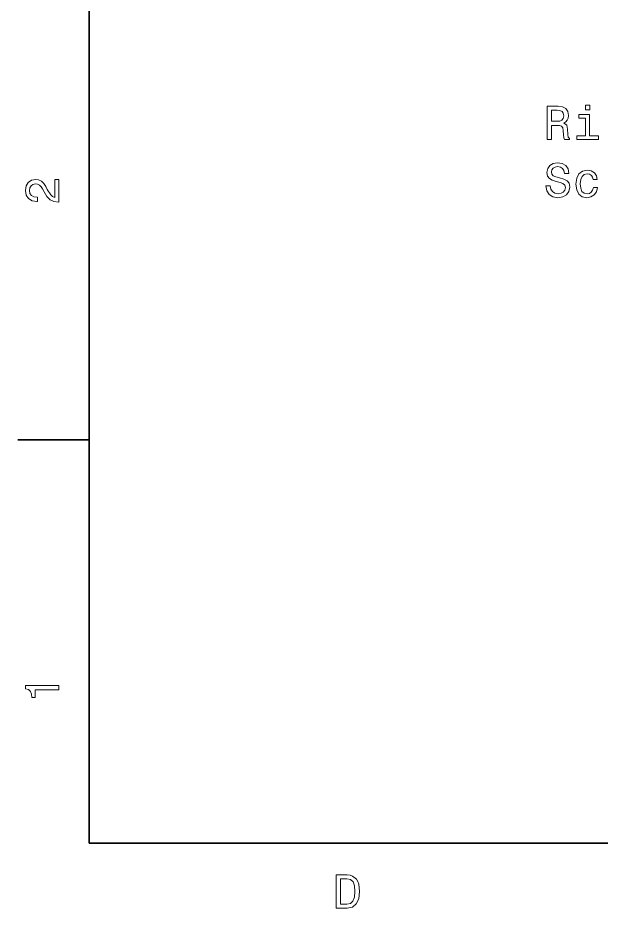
# Model space of a CAD drawing. Extents: x 0 to 297, y 0 to 210.
# Drawn here: x 2.5 to 63.9, y 3.2 to 97 of the extents above; entities that cross this region are included whole.
import ezdxf

# ---------------------------------------------------------------- set-up
doc = ezdxf.new("R2010")
doc.units = 0

msp = doc.modelspace()

# ---------------------------------------------------------------- linework, layer by layer
at = {"color": 7, "lineweight": 35}
for p, q in [((10, 200), (10, 10)), ((10, 10), (287, 10))]:
    msp.add_line(p, q, dxfattribs=at)
at = {"color": 7, "lineweight": 35, "ltscale": 0.1875}
msp.add_line((10, 52.5), (2.5, 52.5), dxfattribs=at)
at = {"color": 7, "lineweight": 13}
for points in [[(58.253372, 84.143372), (58.722393, 84.143372), (58.722393, 85.62104), (59.2015, 85.62104), (59.554523, 85.605911), (59.776428, 85.535301), (59.897465, 85.368874), (59.947899, 85.071327), (59.973114, 84.617432), (60.003372, 84.319885), (60.063892, 84.143372), (60.59343, 84.143372), (60.59343, 84.239189), (60.477436, 84.380402), (60.437088, 84.642654), (60.401787, 85.207489), (60.316051, 85.626083), (60.200058, 85.757202), (60.018501, 85.853027), (60.22023, 85.979103), (60.361443, 86.155617), (60.452221, 86.377518), (60.482479, 86.644814), (60.411873, 87.068443), (60.210144, 87.386169), (59.877293, 87.577812), (59.423401, 87.643372), (58.253372, 87.643372)], [(62.741844, 87.764412), (62.272823, 87.764412), (62.272823, 87.260086), (62.741844, 87.260086)], [(59.292278, 87.214699), (59.599915, 87.184441), (59.816772, 87.088615), (59.952942, 86.912102), (59.998329, 86.634727), (59.947899, 86.342216), (59.811729, 86.165703), (59.579742, 86.074928), (59.262016, 86.049713), (58.722393, 86.049713), (58.722393, 87.214699)], [(62.726715, 84.516571), (62.726715, 86.760803), (61.586945, 86.760803), (61.586945, 86.382568), (62.282913, 86.382568), (62.282913, 84.516571), (61.37513, 84.516571), (61.37513, 84.143372), (63.644585, 84.143372), (63.644585, 84.516571)], [(58.581181, 79.251442), (58.12225, 79.251442), (58.223114, 78.716858), (58.475273, 78.323486), (58.863602, 78.086456), (59.3881, 78.000725), (59.907551, 78.081413), (60.295879, 78.303314), (60.542999, 78.651299), (60.633778, 79.110229), (60.558128, 79.523773), (60.346313, 79.791069), (60.003372, 79.967583), (59.544437, 80.098701), (59.151066, 80.194527), (58.893864, 80.305473), (58.747608, 80.466858), (58.702221, 80.719025), (58.747608, 80.945969), (58.878731, 81.117439), (59.080463, 81.233429), (59.357838, 81.273773), (59.640259, 81.223343), (59.862164, 81.087173), (60.008415, 80.860229), (60.079021, 80.552597), (60.537956, 80.552597), (60.537956, 80.562683), (60.457264, 81.036743), (60.22023, 81.389771), (59.847031, 81.611671), (59.342709, 81.687317), (58.888821, 81.611671), (58.535793, 81.399857), (58.308849, 81.072044), (58.228157, 80.648415), (58.293716, 80.270172), (58.485359, 80.01297), (58.787956, 79.841499), (59.2015, 79.710373), (59.610001, 79.594383), (59.917637, 79.483429), (60.104237, 79.322044), (60.1698, 79.059799), (60.10928, 78.792511), (59.952942, 78.590782), (59.715908, 78.464699), (59.408272, 78.424355), (59.065331, 78.479828), (58.803085, 78.641212), (58.636658, 78.903458)], [(63.094872, 79.907059), (63.53363, 79.907059), (63.442856, 80.310516), (63.225994, 80.628242), (62.8881, 80.824928), (62.449337, 80.900574), (61.965187, 80.799713), (61.597031, 80.517288), (61.365044, 80.058357), (61.284351, 79.443085), (61.360001, 78.832855), (61.586945, 78.37896), (61.945015, 78.096542), (62.434208, 78.000725), (62.867928, 78.07637), (63.205822, 78.288185), (63.437809, 78.62104), (63.538673, 79.064842), (63.115044, 79.064842), (63.039394, 78.782425), (62.898186, 78.570602), (62.696457, 78.439484), (62.449337, 78.399139), (62.141701, 78.464699), (61.9198, 78.666428), (61.78363, 78.99424), (61.738243, 79.458214), (61.78363, 79.912102), (61.924843, 80.239914), (62.151787, 80.441643), (62.449337, 80.512245), (62.711586, 80.466858), (62.908272, 80.350868), (63.039394, 80.159225)], [(6.833213, 77.519447), (6.833213, 79.925072), (6.399496, 79.925072), (6.399496, 78.023773), (6.162464, 78.129684), (5.965778, 78.311241), (5.607709, 78.871033), (5.456412, 79.168587), (5.239553, 79.501442), (4.987392, 79.738472), (4.689842, 79.874641), (4.351945, 79.925072), (3.928314, 79.839333), (3.595461, 79.602303), (3.383646, 79.239189), (3.307997, 78.770172), (3.393732, 78.286018), (3.630764, 77.91787), (4.009006, 77.680832), (4.508286, 77.600143), (4.578891, 77.600143), (4.578891, 78.059074), (4.538545, 78.059074), (4.195605, 78.104462), (3.943444, 78.240631), (3.782061, 78.457489), (3.726585, 78.744957), (3.777017, 79.03746), (3.903098, 79.254318), (4.099784, 79.395531), (4.346902, 79.445961), (4.578891, 79.41066), (4.775577, 79.314842), (4.947046, 79.153458), (5.098343, 78.931557), (5.259727, 78.634003), (5.572406, 78.139771), (5.90526, 77.791786), (6.308718, 77.585014), (6.818084, 77.519447)], [(6.833213, 26.159222), (6.833213, 26.618156), (3.307997, 26.618156), (3.307997, 26.275217), (3.615634, 26.184439), (3.822406, 26.002882), (3.943444, 25.725506), (3.98379, 25.34222), (4.341859, 25.34222), (4.341859, 26.159222)], [(37.194958, 6.666787), (36.029972, 6.666787), (36.029972, 3.166787), (37.194958, 3.166787), (37.744667, 3.277738), (38.153168, 3.615634), (38.405331, 4.165346), (38.496109, 4.916787), (38.415417, 5.683357), (38.314552, 5.985951), (38.173344, 6.228026), (37.764839, 6.555836), (37.497551, 6.636527)], [(37.159653, 6.248199), (37.542938, 6.17255), (37.805187, 5.940562), (37.961525, 5.527017), (38.011959, 4.916787), (37.956482, 4.326729), (37.800144, 3.913184), (37.532852, 3.666066), (37.159653, 3.585375), (36.498989, 3.585375), (36.498989, 6.248199)]]:
    msp.add_lwpolyline(points, close=True, dxfattribs=at)

doc.saveas('drawing.dxf')
